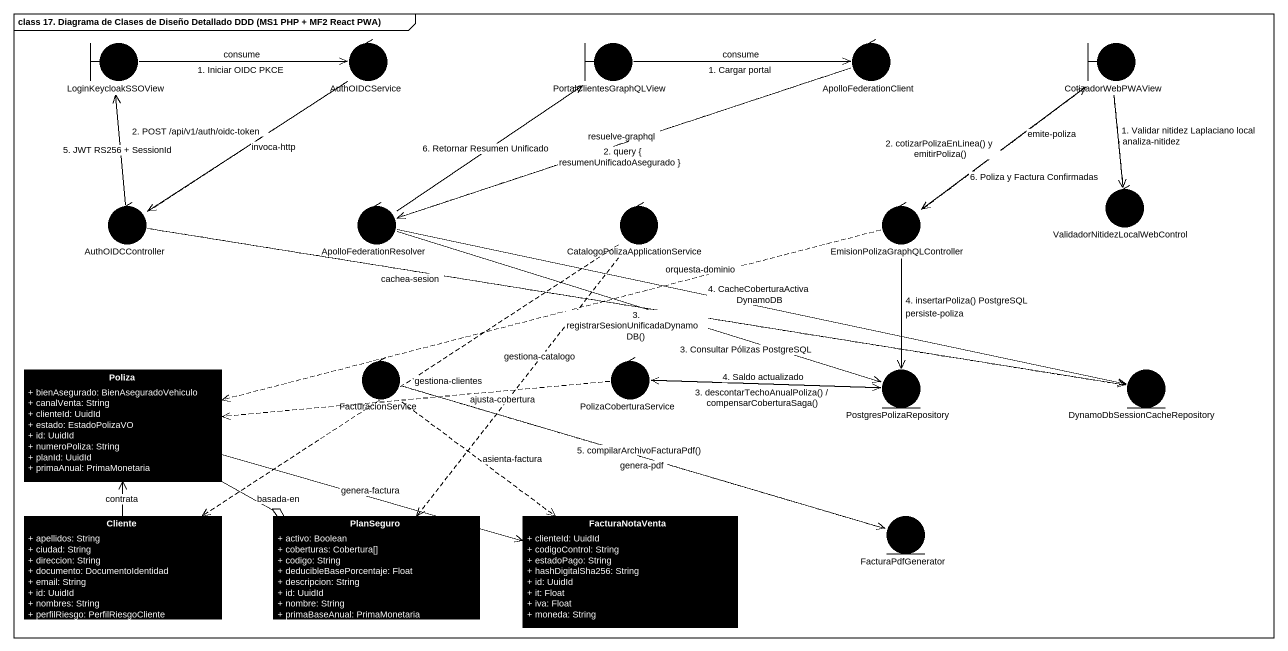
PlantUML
@startuml
mainframe class 17. Diagrama de Clases de Diseño Detallado DDD (MS1 PHP + MF2 React PWA)
allowmixing
hide circle
hide empty members
skinparam classAttributeIconSize 0
boundary LoginKeycloakSSOView #000000
control AuthOIDCService #000000
boundary PortalClientesGraphQLView #000000
control ApolloFederationClient #000000
boundary CotizadorWebPWAView #000000
control AuthOIDCController #000000
control ApolloFederationResolver #000000
control "CatalogoPolizaApplicationService" as CatalogoPolizaApplicationSer #000000
control "EmisionPolizaGraphQLController" as EmisionPolizaGraphQLControll #000000
control "ValidadorNitidezLocalWebControl" as ValidadorNitidezLocalWebCont #000000
control FacturacionService #000000
control PolizaCoberturaService #000000
class Poliza #000000 {
  + bienAsegurado: BienAseguradoVehiculo
  + canalVenta: String
  + clienteId: UuidId
  + estado: EstadoPolizaVO
  + id: UuidId
  + numeroPoliza: String
  + planId: UuidId
  + primaAnual: PrimaMonetaria
}
entity PostgresPolizaRepository #000000
entity "DynamoDbSessionCacheRepository" as DynamoDbSessionCacheReposito #000000
class Cliente #000000 {
  + apellidos: String
  + ciudad: String
  + direccion: String
  + documento: DocumentoIdentidad
  + email: String
  + id: UuidId
  + nombres: String
  + perfilRiesgo: PerfilRiesgoCliente
}
class PlanSeguro #000000 {
  + activo: Boolean
  + coberturas: Cobertura[]
  + codigo: String
  + deducibleBasePorcentaje: Float
  + descripcion: String
  + id: UuidId
  + nombre: String
  + primaBaseAnual: PrimaMonetaria
}
class FacturaNotaVenta #000000 {
  + clienteId: UuidId
  + codigoControl: String
  + estadoPago: String
  + hashDigitalSha256: String
  + id: UuidId
  + it: Float
  + iva: Float
  + moneda: String
}
entity FacturaPdfGenerator #000000
LoginKeycloakSSOView .right.> AuthOIDCService : consume
LoginKeycloakSSOView -right-> AuthOIDCService : 1. Iniciar OIDC PKCE
AuthOIDCService ..> AuthOIDCController : invoca-http
AuthOIDCService --> AuthOIDCController : 2. POST /api/v1/auth/oidc-token
PortalClientesGraphQLView .right.> ApolloFederationClient : consume
PortalClientesGraphQLView -right-> ApolloFederationClient : 1. Cargar portal
ApolloFederationClient .left.> ApolloFederationResolver : resuelve-graphql
ApolloFederationClient -left-> ApolloFederationResolver : 2. query { resumenUnificadoAsegurado }
CotizadorWebPWAView ..> EmisionPolizaGraphQLControll : emite-poliza
CotizadorWebPWAView --> EmisionPolizaGraphQLControll : 2. cotizarPolizaEnLinea() y emitirPoliza()
CotizadorWebPWAView ..> ValidadorNitidezLocalWebCont : analiza-nitidez
CotizadorWebPWAView --> ValidadorNitidezLocalWebCont : 1. Validar nitidez Laplaciano local
AuthOIDCController -up-> LoginKeycloakSSOView : 5. JWT RS256 + SessionId
AuthOIDCController .right.> DynamoDbSessionCacheReposito : cachea-sesion
AuthOIDCController -right-> DynamoDbSessionCacheReposito : 3. registrarSesionUnificadaDynamoDB()
ApolloFederationResolver -up-> PortalClientesGraphQLView : 6. Retornar Resumen Unificado
ApolloFederationResolver -right-> PostgresPolizaRepository : 3. Consultar Pólizas PostgreSQL
ApolloFederationResolver -right-> DynamoDbSessionCacheReposito : 4. CacheCoberturaActiva DynamoDB
CatalogoPolizaApplicationSer .left.> Cliente : gestiona-clientes
CatalogoPolizaApplicationSer ..> PlanSeguro : gestiona-catalogo
EmisionPolizaGraphQLControll -up-> CotizadorWebPWAView : 6. Poliza y Factura Confirmadas
EmisionPolizaGraphQLControll .left.> Poliza : orquesta-dominio
EmisionPolizaGraphQLControll ..> PostgresPolizaRepository : persiste-poliza
EmisionPolizaGraphQLControll --> PostgresPolizaRepository : 4. insertarPoliza() PostgreSQL
FacturacionService ..> FacturaNotaVenta : asienta-factura
FacturacionService .right.> FacturaPdfGenerator : genera-pdf
FacturacionService -right-> FacturaPdfGenerator : 5. compilarArchivoFacturaPdf()
PolizaCoberturaService .left.> Poliza : ajusta-cobertura
PolizaCoberturaService -right-> PostgresPolizaRepository : 3. descontarTechoAnualPoliza() / compensarCoberturaSaga()
Poliza -right-o PlanSeguro : basada-en
Poliza -right-> FacturaNotaVenta : genera-factura
PostgresPolizaRepository -left-> PolizaCoberturaService : 4. Saldo actualizado
Cliente -up-> Poliza : contrata
@enduml
